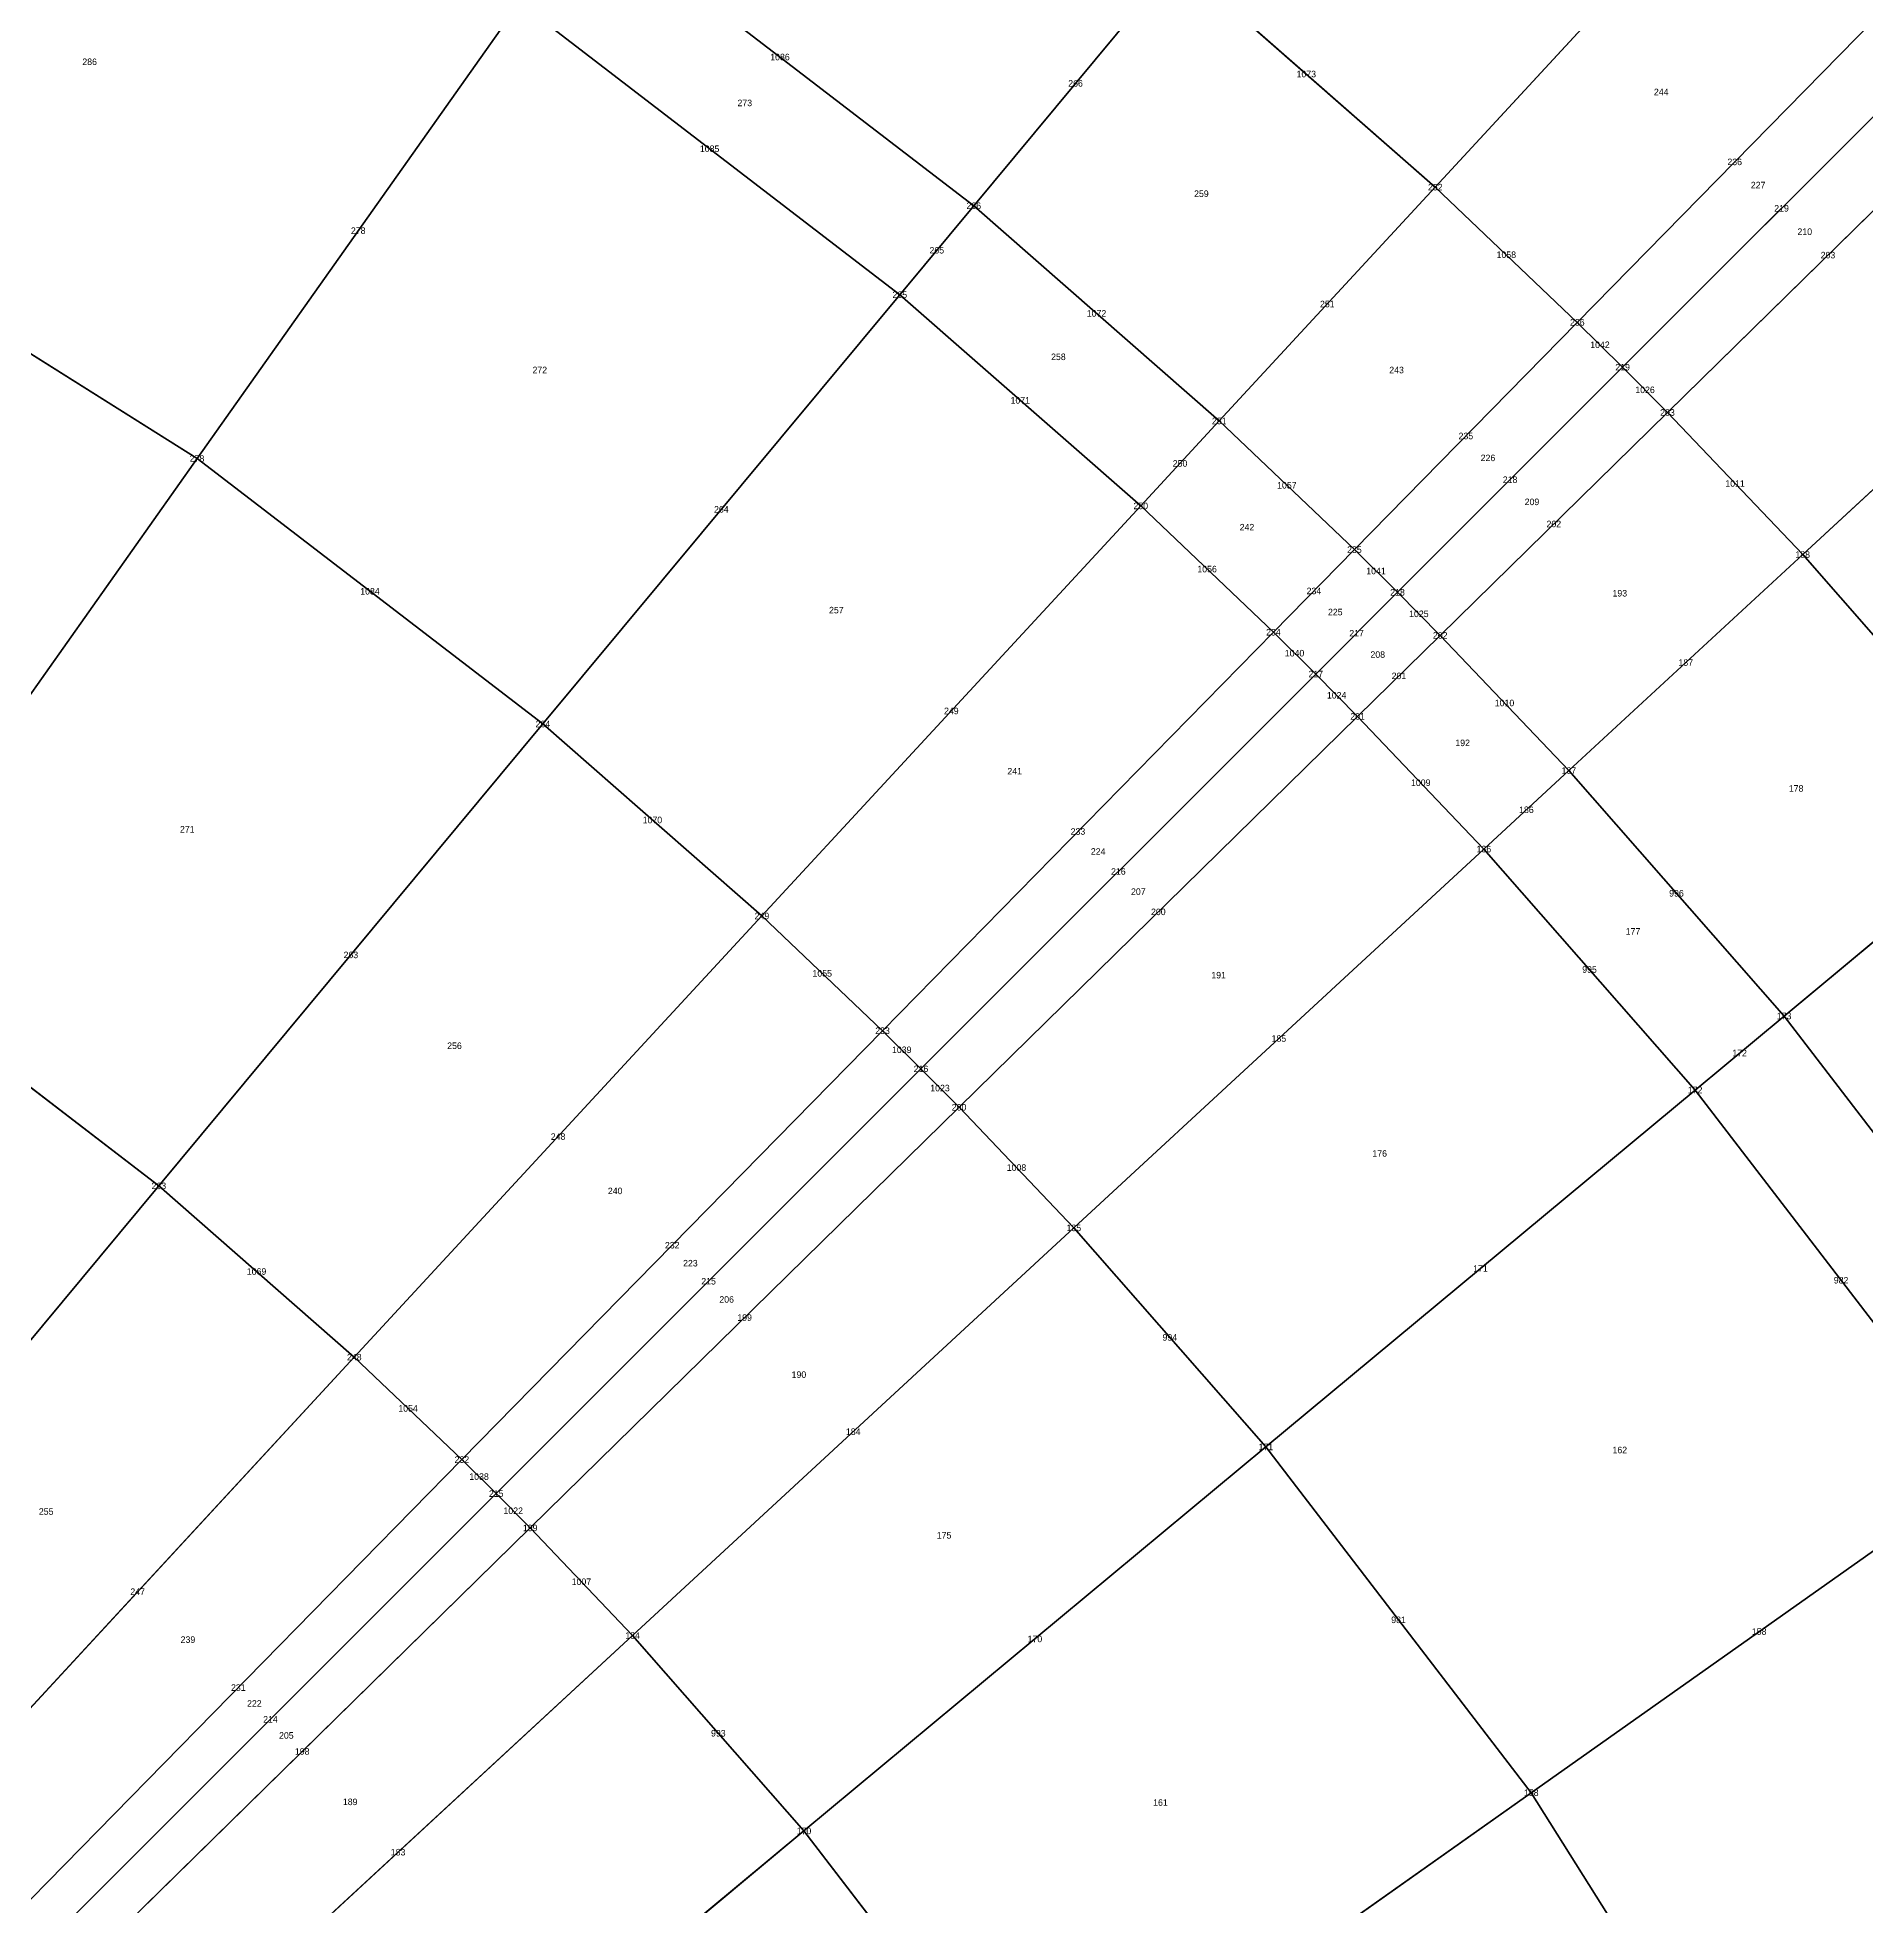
# Model space of a CAD drawing. Header units: metres. Extents: x -1.88 to 1.88, y -1.88 to 1.88.
# Drawn here: x 0.935 to 1.494, y 0.949 to 1.52 of the extents above; entities that cross this region are included whole.
import ezdxf
from ezdxf.enums import TextEntityAlignment as Align

# ---------------------------------------------------------------- set-up
doc = ezdxf.new("R2010")
doc.units = ezdxf.units.M

msp = doc.modelspace()

# ---------------------------------------------------------------- linework, layer by layer
at = {"layer": 'BRANCHES'}
for p, q in [((1.36236, 1.4746, 1.73227), (1.45555, 1.57548, 1.55901)), ((1.22136, 1.46892, 1.83897), (1.10294, 1.55979, 1.83897)), ((1.22136, 1.46892, 1.83897), (1.28354, 1.5437, 1.73227)), ((1.36236, 1.4746, 1.73227), (1.28354, 1.5437, 1.73227)), ((0.98406, 1.39168, 2.03128), (1.08253, 1.53093, 1.875)), ((1.19876, 1.44174, 1.875), (1.08253, 1.53093, 1.875)), ((1.40575, 1.43329, 1.73227), (1.50192, 1.53134, 1.55901)), ((1.41959, 1.41959, 1.73227), (1.5167, 1.5167, 1.55901)), ((1.43329, 1.40575, 1.73227), (1.53134, 1.50192, 1.55901)), ((0.98406, 1.39168, 2.03128), (0.82777, 1.48995, 2.03128)), ((1.29636, 1.40317, 1.83897), (1.36236, 1.4746, 1.73227)), ((1.40575, 1.43329, 1.73227), (1.36236, 1.4746, 1.73227)), ((1.19876, 1.44174, 1.875), (1.22136, 1.46892, 1.83897)), ((1.29636, 1.40317, 1.83897), (1.22136, 1.46892, 1.83897)), ((1.4746, 1.36236, 1.73227), (1.57548, 1.45555, 1.55901)), ((1.08972, 1.31059, 2.03128), (1.19876, 1.44174, 1.875)), ((1.27237, 1.37721, 1.875), (1.19876, 1.44174, 1.875)), ((1.33765, 1.36386, 1.83897), (1.40575, 1.43329, 1.73227)), ((1.41959, 1.41959, 1.73227), (1.40575, 1.43329, 1.73227)), ((1.35082, 1.35082, 1.83897), (1.41959, 1.41959, 1.73227)), ((1.43329, 1.40575, 1.73227), (1.41959, 1.41959, 1.73227)), ((1.36386, 1.33765, 1.83897), (1.43329, 1.40575, 1.73227)), ((1.4746, 1.36236, 1.73227), (1.43329, 1.40575, 1.73227)), ((1.27237, 1.37721, 1.875), (1.29636, 1.40317, 1.83897)), ((1.33765, 1.36386, 1.83897), (1.29636, 1.40317, 1.83897)), ((0.87811, 1.24183, 2.1721), (0.98406, 1.39168, 2.03128)), ((1.08972, 1.31059, 2.03128), (0.98406, 1.39168, 2.03128)), ((1.15664, 1.25193, 2.03128), (1.27237, 1.37721, 1.875)), ((1.3129, 1.33862, 1.875), (1.27237, 1.37721, 1.875)), ((1.3129, 1.33862, 1.875), (1.33765, 1.36386, 1.83897)), ((1.35082, 1.35082, 1.83897), (1.33765, 1.36386, 1.83897)), ((1.40317, 1.29636, 1.83897), (1.4746, 1.36236, 1.73227)), ((1.5437, 1.28354, 1.73227), (1.4746, 1.36236, 1.73227)), ((1.32583, 1.32583, 1.875), (1.35082, 1.35082, 1.83897)), ((1.36386, 1.33765, 1.83897), (1.35082, 1.35082, 1.83897)), ((1.19348, 1.21686, 2.03128), (1.3129, 1.33862, 1.875)), ((1.32583, 1.32583, 1.875), (1.3129, 1.33862, 1.875)), ((1.33862, 1.3129, 1.875), (1.36386, 1.33765, 1.83897)), ((1.40317, 1.29636, 1.83897), (1.36386, 1.33765, 1.83897)), ((1.20523, 1.20523, 2.03128), (1.32583, 1.32583, 1.875)), ((1.33862, 1.3129, 1.875), (1.32583, 1.32583, 1.875)), ((0.97239, 1.16948, 2.1721), (1.08972, 1.31059, 2.03128)), ((1.15664, 1.25193, 2.03128), (1.08972, 1.31059, 2.03128)), ((1.21686, 1.19348, 2.03128), (1.33862, 1.3129, 1.875)), ((1.37721, 1.27237, 1.875), (1.33862, 1.3129, 1.875)), ((1.37721, 1.27237, 1.875), (1.40317, 1.29636, 1.83897)), ((1.46892, 1.22136, 1.83897), (1.40317, 1.29636, 1.83897)), ((1.46892, 1.22136, 1.83897), (1.5437, 1.28354, 1.73227)), ((1.25193, 1.15664, 2.03128), (1.37721, 1.27237, 1.875)), ((1.44174, 1.19876, 1.875), (1.37721, 1.27237, 1.875)), ((1.0321, 1.11713, 2.1721), (1.15664, 1.25193, 2.03128)), ((1.19348, 1.21686, 2.03128), (1.15664, 1.25193, 2.03128)), ((0.97239, 1.16948, 2.1721), (0.87811, 1.24183, 2.1721)), ((1.06497, 1.08584, 2.1721), (1.19348, 1.21686, 2.03128)), ((1.20523, 1.20523, 2.03128), (1.19348, 1.21686, 2.03128)), ((1.44174, 1.19876, 1.875), (1.46892, 1.22136, 1.83897)), ((1.55979, 1.10294, 1.83897), (1.46892, 1.22136, 1.83897)), ((1.07546, 1.07546, 2.1721), (1.20523, 1.20523, 2.03128)), ((1.21686, 1.19348, 2.03128), (1.20523, 1.20523, 2.03128)), ((1.31059, 1.08972, 2.03128), (1.44174, 1.19876, 1.875)), ((1.53093, 1.08253, 1.875), (1.44174, 1.19876, 1.875)), ((1.08584, 1.06497, 2.1721), (1.21686, 1.19348, 2.03128)), ((1.25193, 1.15664, 2.03128), (1.21686, 1.19348, 2.03128)), ((0.84765, 1.01946, 2.2964), (0.97239, 1.16948, 2.1721)), ((1.0321, 1.11713, 2.1721), (0.97239, 1.16948, 2.1721)), ((1.11713, 1.0321, 2.1721), (1.25193, 1.15664, 2.03128)), ((1.31059, 1.08972, 2.03128), (1.25193, 1.15664, 2.03128)), ((0.8997, 0.97383, 2.2964), (1.0321, 1.11713, 2.1721)), ((1.06497, 1.08584, 2.1721), (1.0321, 1.11713, 2.1721)), ((0.92836, 0.94655, 2.2964), (1.06497, 1.08584, 2.1721)), ((1.07546, 1.07546, 2.1721), (1.06497, 1.08584, 2.1721)), ((1.16948, 0.97239, 2.1721), (1.31059, 1.08972, 2.03128)), ((1.39168, 0.98406, 2.03128), (1.31059, 1.08972, 2.03128)), ((1.39168, 0.98406, 2.03128), (1.53093, 1.08253, 1.875)), ((0.9375, 0.9375, 2.2964), (1.07546, 1.07546, 2.1721)), ((1.08584, 1.06497, 2.1721), (1.07546, 1.07546, 2.1721)), ((0.94655, 0.92836, 2.2964), (1.08584, 1.06497, 2.1721)), ((1.11713, 1.0321, 2.1721), (1.08584, 1.06497, 2.1721)), ((0.97383, 0.8997, 2.2964), (1.11713, 1.0321, 2.1721)), ((1.16948, 0.97239, 2.1721), (1.11713, 1.0321, 2.1721)), ((1.24183, 0.87811, 2.1721), (1.39168, 0.98406, 2.03128)), ((1.48995, 0.82777, 2.03128), (1.39168, 0.98406, 2.03128)), ((1.01946, 0.84765, 2.2964), (1.16948, 0.97239, 2.1721)), ((1.24183, 0.87811, 2.1721), (1.16948, 0.97239, 2.1721))]:
    msp.add_line(p, q, dxfattribs=at)
at = {"layer": 'Faces'}
for points in [[(1.36236, 1.4746, 1.73227), (1.28354, 1.5437, 1.73227), (1.37134, 1.6493, 1.55901), (1.45555, 1.57548, 1.55901)], [(0.98406, 1.39168, 2.03128), (0.82777, 1.48995, 2.03128), (0.9106, 1.63903, 1.875), (1.08253, 1.53093, 1.875)], [(1.22136, 1.46892, 1.83897), (1.10294, 1.55979, 1.83897), (1.15909, 1.6392, 1.73227), (1.28354, 1.5437, 1.73227)], [(1.40575, 1.43329, 1.73227), (1.36236, 1.4746, 1.73227), (1.45555, 1.57548, 1.55901), (1.50192, 1.53134, 1.55901)], [(1.19876, 1.44174, 1.875), (1.08253, 1.53093, 1.875), (1.10294, 1.55979, 1.83897), (1.22136, 1.46892, 1.83897)], [(1.29636, 1.40317, 1.83897), (1.22136, 1.46892, 1.83897), (1.28354, 1.5437, 1.73227), (1.36236, 1.4746, 1.73227)], [(1.08972, 1.31059, 2.03128), (0.98406, 1.39168, 2.03128), (1.08253, 1.53093, 1.875), (1.19876, 1.44174, 1.875)], [(1.41959, 1.41959, 1.73227), (1.40575, 1.43329, 1.73227), (1.50192, 1.53134, 1.55901), (1.5167, 1.5167, 1.55901)], [(1.43329, 1.40575, 1.73227), (1.41959, 1.41959, 1.73227), (1.5167, 1.5167, 1.55901), (1.53134, 1.50192, 1.55901)], [(1.4746, 1.36236, 1.73227), (1.43329, 1.40575, 1.73227), (1.53134, 1.50192, 1.55901), (1.57548, 1.45555, 1.55901)], [(0.87811, 1.24183, 2.1721), (0.73864, 1.32952, 2.1721), (0.82777, 1.48995, 2.03128), (0.98406, 1.39168, 2.03128)], [(1.33765, 1.36386, 1.83897), (1.29636, 1.40317, 1.83897), (1.36236, 1.4746, 1.73227), (1.40575, 1.43329, 1.73227)], [(1.27237, 1.37721, 1.875), (1.19876, 1.44174, 1.875), (1.22136, 1.46892, 1.83897), (1.29636, 1.40317, 1.83897)], [(1.5437, 1.28354, 1.73227), (1.4746, 1.36236, 1.73227), (1.57548, 1.45555, 1.55901), (1.6493, 1.37134, 1.55901)], [(1.15664, 1.25193, 2.03128), (1.08972, 1.31059, 2.03128), (1.19876, 1.44174, 1.875), (1.27237, 1.37721, 1.875)], [(1.35082, 1.35082, 1.83897), (1.33765, 1.36386, 1.83897), (1.40575, 1.43329, 1.73227), (1.41959, 1.41959, 1.73227)], [(1.36386, 1.33765, 1.83897), (1.35082, 1.35082, 1.83897), (1.41959, 1.41959, 1.73227), (1.43329, 1.40575, 1.73227)], [(1.40317, 1.29636, 1.83897), (1.36386, 1.33765, 1.83897), (1.43329, 1.40575, 1.73227), (1.4746, 1.36236, 1.73227)], [(1.3129, 1.33862, 1.875), (1.27237, 1.37721, 1.875), (1.29636, 1.40317, 1.83897), (1.33765, 1.36386, 1.83897)], [(0.97239, 1.16948, 2.1721), (0.87811, 1.24183, 2.1721), (0.98406, 1.39168, 2.03128), (1.08972, 1.31059, 2.03128)], [(1.19348, 1.21686, 2.03128), (1.15664, 1.25193, 2.03128), (1.27237, 1.37721, 1.875), (1.3129, 1.33862, 1.875)], [(1.32583, 1.32583, 1.875), (1.3129, 1.33862, 1.875), (1.33765, 1.36386, 1.83897), (1.35082, 1.35082, 1.83897)], [(1.46892, 1.22136, 1.83897), (1.40317, 1.29636, 1.83897), (1.4746, 1.36236, 1.73227), (1.5437, 1.28354, 1.73227)], [(1.33862, 1.3129, 1.875), (1.32583, 1.32583, 1.875), (1.35082, 1.35082, 1.83897), (1.36386, 1.33765, 1.83897)], [(1.20523, 1.20523, 2.03128), (1.19348, 1.21686, 2.03128), (1.3129, 1.33862, 1.875), (1.32583, 1.32583, 1.875)], [(1.37721, 1.27237, 1.875), (1.33862, 1.3129, 1.875), (1.36386, 1.33765, 1.83897), (1.40317, 1.29636, 1.83897)], [(1.21686, 1.19348, 2.03128), (1.20523, 1.20523, 2.03128), (1.32583, 1.32583, 1.875), (1.33862, 1.3129, 1.875)], [(1.0321, 1.11713, 2.1721), (0.97239, 1.16948, 2.1721), (1.08972, 1.31059, 2.03128), (1.15664, 1.25193, 2.03128)], [(1.25193, 1.15664, 2.03128), (1.21686, 1.19348, 2.03128), (1.33862, 1.3129, 1.875), (1.37721, 1.27237, 1.875)], [(1.44174, 1.19876, 1.875), (1.37721, 1.27237, 1.875), (1.40317, 1.29636, 1.83897), (1.46892, 1.22136, 1.83897)], [(1.55979, 1.10294, 1.83897), (1.46892, 1.22136, 1.83897), (1.5437, 1.28354, 1.73227), (1.6392, 1.15909, 1.73227)], [(1.31059, 1.08972, 2.03128), (1.25193, 1.15664, 2.03128), (1.37721, 1.27237, 1.875), (1.44174, 1.19876, 1.875)], [(1.06497, 1.08584, 2.1721), (1.0321, 1.11713, 2.1721), (1.15664, 1.25193, 2.03128), (1.19348, 1.21686, 2.03128)], [(0.84765, 1.01946, 2.2964), (0.76547, 1.08253, 2.2964), (0.87811, 1.24183, 2.1721), (0.97239, 1.16948, 2.1721)], [(1.07546, 1.07546, 2.1721), (1.06497, 1.08584, 2.1721), (1.19348, 1.21686, 2.03128), (1.20523, 1.20523, 2.03128)], [(1.53093, 1.08253, 1.875), (1.44174, 1.19876, 1.875), (1.46892, 1.22136, 1.83897), (1.55979, 1.10294, 1.83897)], [(1.08584, 1.06497, 2.1721), (1.07546, 1.07546, 2.1721), (1.20523, 1.20523, 2.03128), (1.21686, 1.19348, 2.03128)], [(1.39168, 0.98406, 2.03128), (1.31059, 1.08972, 2.03128), (1.44174, 1.19876, 1.875), (1.53093, 1.08253, 1.875)], [(1.11713, 1.0321, 2.1721), (1.08584, 1.06497, 2.1721), (1.21686, 1.19348, 2.03128), (1.25193, 1.15664, 2.03128)], [(0.8997, 0.97383, 2.2964), (0.84765, 1.01946, 2.2964), (0.97239, 1.16948, 2.1721), (1.0321, 1.11713, 2.1721)], [(1.16948, 0.97239, 2.1721), (1.11713, 1.0321, 2.1721), (1.25193, 1.15664, 2.03128), (1.31059, 1.08972, 2.03128)], [(0.92836, 0.94655, 2.2964), (0.8997, 0.97383, 2.2964), (1.0321, 1.11713, 2.1721), (1.06497, 1.08584, 2.1721)], [(0.9375, 0.9375, 2.2964), (0.92836, 0.94655, 2.2964), (1.06497, 1.08584, 2.1721), (1.07546, 1.07546, 2.1721)], [(1.24183, 0.87811, 2.1721), (1.16948, 0.97239, 2.1721), (1.31059, 1.08972, 2.03128), (1.39168, 0.98406, 2.03128)], [(1.48995, 0.82777, 2.03128), (1.39168, 0.98406, 2.03128), (1.53093, 1.08253, 1.875), (1.63903, 0.9106, 1.875)], [(0.94655, 0.92836, 2.2964), (0.9375, 0.9375, 2.2964), (1.07546, 1.07546, 2.1721), (1.08584, 1.06497, 2.1721)], [(0.97383, 0.8997, 2.2964), (0.94655, 0.92836, 2.2964), (1.08584, 1.06497, 2.1721), (1.11713, 1.0321, 2.1721)], [(1.01946, 0.84765, 2.2964), (0.97383, 0.8997, 2.2964), (1.11713, 1.0321, 2.1721), (1.16948, 0.97239, 2.1721)], [(1.32952, 0.73864, 2.1721), (1.24183, 0.87811, 2.1721), (1.39168, 0.98406, 2.03128), (1.48995, 0.82777, 2.03128)], [(1.08253, 0.76547, 2.2964), (1.01946, 0.84765, 2.2964), (1.16948, 0.97239, 2.1721), (1.24183, 0.87811, 2.1721)]]:
    msp.add_3dface(points, dxfattribs=at)
at = {"layer": 'NODI-Estradosso'}
for p in [(1.36236, 1.4746, 2.16374), (1.22136, 1.46892, 2.25007), (1.19876, 1.44174, 2.27961), (1.40575, 1.43329, 2.16374), (1.41959, 1.41959, 2.16374), (1.43329, 1.40575, 2.16374), (1.29636, 1.40317, 2.25007), (0.98406, 1.39168, 2.40979), (1.27237, 1.37721, 2.27961), (1.33765, 1.36386, 2.25007), (1.4746, 1.36236, 2.16374), (1.35082, 1.35082, 2.25007), (1.3129, 1.33862, 2.27961), (1.36386, 1.33765, 2.25007), (1.32583, 1.32583, 2.27961), (1.08972, 1.31059, 2.40979), (1.33862, 1.3129, 2.27961), (1.40317, 1.29636, 2.25007), (1.37721, 1.27237, 2.27961), (1.15664, 1.25193, 2.40979), (1.19348, 1.21686, 2.40979), (1.46892, 1.22136, 2.25007), (1.20523, 1.20523, 2.40979), (1.44174, 1.19876, 2.27961), (1.21686, 1.19348, 2.40979), (0.97239, 1.16948, 2.52963), (1.25193, 1.15664, 2.40979), (1.0321, 1.11713, 2.52963), (1.06497, 1.08584, 2.52963), (1.31059, 1.08972, 2.40979), (1.07546, 1.07546, 2.52963), (1.08584, 1.06497, 2.52963), (1.11713, 1.0321, 2.52963), (1.39168, 0.98406, 2.40979), (1.16948, 0.97239, 2.52963)]:
    msp.add_point(p, dxfattribs=at)
at = {"layer": 'NODI-Intradosso'}
for p in [(1.36236, 1.4746, 1.73227), (1.22136, 1.46892, 1.83897), (1.19876, 1.44174, 1.875), (1.40575, 1.43329, 1.73227), (1.41959, 1.41959, 1.73227), (1.43329, 1.40575, 1.73227), (1.29636, 1.40317, 1.83897), (0.98406, 1.39168, 2.03128), (1.27237, 1.37721, 1.875), (1.33765, 1.36386, 1.83897), (1.4746, 1.36236, 1.73227), (1.35082, 1.35082, 1.83897), (1.3129, 1.33862, 1.875), (1.36386, 1.33765, 1.83897), (1.32583, 1.32583, 1.875), (1.08972, 1.31059, 2.03128), (1.33862, 1.3129, 1.875), (1.40317, 1.29636, 1.83897), (1.37721, 1.27237, 1.875), (1.15664, 1.25193, 2.03128), (1.19348, 1.21686, 2.03128), (1.46892, 1.22136, 1.83897), (1.20523, 1.20523, 2.03128), (1.44174, 1.19876, 1.875), (1.21686, 1.19348, 2.03128), (0.97239, 1.16948, 2.1721), (1.25193, 1.15664, 2.03128), (1.0321, 1.11713, 2.1721), (1.06497, 1.08584, 2.1721), (1.31059, 1.08972, 2.03128), (1.07546, 1.07546, 2.1721), (1.08584, 1.06497, 2.1721), (1.11713, 1.0321, 2.1721), (1.39168, 0.98406, 2.03128), (1.16948, 0.97239, 2.1721)]:
    msp.add_point(p, dxfattribs=at)

# ---------------------------------------------------------------- texts
at = {"layer": 'BRANCHES-Index'}
for s, p in [('1086', (1.16215, 1.51435, 1.83897)), ('1073', (1.32295, 1.50915, 1.73227)), ('266', (1.25245, 1.50631, 1.78562)), ('1085', (1.14065, 1.48633, 1.875)), ('236', (1.45383, 1.48232, 1.64564)), ('219', (1.46814, 1.46814, 1.64564)), ('278', (1.0333, 1.4613, 1.95314)), ('265', (1.21006, 1.45533, 1.85699)), ('1058', (1.38406, 1.45395, 1.73227)), ('203', (1.48232, 1.45383, 1.64564)), ('251', (1.32936, 1.43889, 1.78562)), ('1072', (1.25886, 1.43604, 1.83897)), ('1042', (1.41267, 1.42644, 1.73227)), ('1026', (1.42644, 1.41267, 1.73227)), ('1071', (1.23557, 1.40947, 1.875)), ('235', (1.3717, 1.39858, 1.78562)), ('250', (1.28437, 1.39019, 1.85699)), ('1057', (1.31701, 1.38351, 1.83897)), ('218', (1.38521, 1.38521, 1.78562)), ('1011', (1.45395, 1.38406, 1.73227)), ('264', (1.14424, 1.37616, 1.95314)), ('202', (1.39858, 1.3717, 1.78562)), ('1056', (1.29264, 1.35791, 1.875)), ('1041', (1.34424, 1.35734, 1.83897)), ('1084', (1.03689, 1.35113, 2.03128)), ('234', (1.32528, 1.35124, 1.85699)), ('1025', (1.35734, 1.34424, 1.83897)), ('217', (1.33832, 1.33832, 1.85699)), ('1040', (1.31936, 1.33222, 1.875)), ('201', (1.35124, 1.32528, 1.85699)), ('187', (1.43889, 1.32936, 1.78562)), ('1024', (1.33222, 1.31936, 1.875)), ('249', (1.2145, 1.31457, 1.95314)), ('1010', (1.38351, 1.31701, 1.83897)), ('1009', (1.35791, 1.29264, 1.875)), ('186', (1.39019, 1.28437, 1.85699)), ('1070', (1.12318, 1.28126, 2.03128)), ('233', (1.25319, 1.27774, 1.95314)), ('216', (1.26553, 1.26553, 1.95314)), ('996', (1.43604, 1.25886, 1.83897)), ('200', (1.27774, 1.25319, 1.95314)), ('263', (1.03105, 1.24004, 2.10169)), ('1055', (1.17506, 1.2344, 2.03128)), ('995', (1.40947, 1.23557, 1.875)), ('1039', (1.19935, 1.21104, 2.03128)), ('185', (1.31457, 1.2145, 1.95314)), ('172', (1.45533, 1.21006, 1.85699)), ('1023', (1.21104, 1.19935, 2.03128)), ('248', (1.09437, 1.18453, 2.10169)), ('1008', (1.2344, 1.17506, 2.03128)), ('232', (1.12923, 1.15135, 2.10169)), ('1069', (1.00224, 1.14331, 2.1721)), ('171', (1.37616, 1.14424, 1.95314)), ('215', (1.14034, 1.14034, 2.10169)), ('982', (1.48633, 1.14065, 1.875)), ('199', (1.15135, 1.12923, 2.10169)), ('994', (1.28126, 1.12318, 2.03128)), ('1054', (1.04853, 1.10149, 2.1721)), ('184', (1.18453, 1.09437, 2.10169)), ('1038', (1.07021, 1.08065, 2.1721)), ('1022', (1.08065, 1.07021, 2.1721)), ('247', (0.9659, 1.04548, 2.23425)), ('1007', (1.10149, 1.04853, 2.1721)), ('981', (1.35113, 1.03689, 2.03128)), ('158', (1.4613, 1.0333, 1.95314)), ('170', (1.24004, 1.03105, 2.10169)), ('231', (0.99667, 1.01619, 2.23425)), ('214', (1.00648, 1.00648, 2.23425)), ('993', (1.14331, 1.00224, 2.1721)), ('198', (1.01619, 0.99667, 2.23425)), ('183', (1.04548, 0.9659, 2.23425))]:
    msp.add_text(s, height=0.002, dxfattribs=at).set_placement(p, align=Align.MIDDLE_CENTER)
at = {"layer": 'Faces-Index'}
for s, p in [('286', (0.95124, 1.5129, 1.95314)), ('244', (1.43139, 1.50368, 1.64564)), ('273', (1.1514, 1.50034, 1.85699)), ('259', (1.2909, 1.4726, 1.78562)), ('227', (1.46099, 1.47523, 1.64564)), ('210', (1.47523, 1.46099, 1.64564)), ('258', (1.24721, 1.42276, 1.85699)), ('272', (1.08877, 1.41873, 1.95314)), ('243', (1.35053, 1.41873, 1.78562)), ('226', (1.37845, 1.39189, 1.78562)), ('209', (1.39189, 1.37845, 1.78562)), ('242', (1.30482, 1.37071, 1.85699)), ('193', (1.41873, 1.35053, 1.78562)), ('257', (1.17937, 1.34537, 1.95314)), ('225', (1.3318, 1.34478, 1.85699)), ('208', (1.34478, 1.3318, 1.85699)), ('192', (1.37071, 1.30482, 1.85699)), ('241', (1.23385, 1.29616, 1.95314)), ('178', (1.4726, 1.2909, 1.78562)), ('271', (0.98107, 1.27839, 2.10169)), ('224', (1.25936, 1.27163, 1.95314)), ('207', (1.27163, 1.25936, 1.95314)), ('177', (1.42276, 1.24721, 1.85699)), ('191', (1.29616, 1.23385, 1.95314)), ('256', (1.06271, 1.21228, 2.10169)), ('176', (1.34537, 1.17937, 1.95314)), ('240', (1.1118, 1.16794, 2.10169)), ('223', (1.13478, 1.14585, 2.10169)), ('206', (1.14585, 1.13478, 2.10169)), ('190', (1.16794, 1.1118, 2.10169)), ('162', (1.41873, 1.08877, 1.95314)), ('255', (0.93796, 1.06998, 2.23425)), ('175', (1.21228, 1.06271, 2.10169)), ('239', (0.98128, 1.03084, 2.23425)), ('222', (1.00157, 1.01134, 2.23425)), ('205', (1.01134, 1.00157, 2.23425)), ('189', (1.03084, 0.98128, 2.23425)), ('161', (1.27839, 0.98107, 2.10169))]:
    msp.add_text(s, height=0.002, dxfattribs=at).set_placement(p, align=Align.MIDDLE_CENTER)
at = {"layer": 'NODI-Index'}
for s, p in [('252', (1.36236, 1.4746, 1.73227)), ('266', (1.22136, 1.46892, 1.83897)), ('265', (1.19876, 1.44174, 1.875)), ('236', (1.40575, 1.43329, 1.73227)), ('219', (1.41959, 1.41959, 1.73227)), ('203', (1.43329, 1.40575, 1.73227)), ('251', (1.29636, 1.40317, 1.83897)), ('278', (0.98406, 1.39168, 2.03128)), ('250', (1.27237, 1.37721, 1.875)), ('235', (1.33765, 1.36386, 1.83897)), ('188', (1.4746, 1.36236, 1.73227)), ('218', (1.35082, 1.35082, 1.83897)), ('234', (1.3129, 1.33862, 1.875)), ('202', (1.36386, 1.33765, 1.83897)), ('217', (1.32583, 1.32583, 1.875)), ('201', (1.33862, 1.3129, 1.875)), ('264', (1.08972, 1.31059, 2.03128)), ('187', (1.40317, 1.29636, 1.83897)), ('186', (1.37721, 1.27237, 1.875)), ('249', (1.15664, 1.25193, 2.03128)), ('173', (1.46892, 1.22136, 1.83897)), ('233', (1.19348, 1.21686, 2.03128)), ('216', (1.20523, 1.20523, 2.03128)), ('172', (1.44174, 1.19876, 1.875)), ('200', (1.21686, 1.19348, 2.03128)), ('263', (0.97239, 1.16948, 2.1721)), ('185', (1.25193, 1.15664, 2.03128)), ('248', (1.0321, 1.11713, 2.1721)), ('232', (1.06497, 1.08584, 2.1721)), ('171', (1.31059, 1.08972, 2.03128)), ('215', (1.07546, 1.07546, 2.1721)), ('199', (1.08584, 1.06497, 2.1721)), ('184', (1.11713, 1.0321, 2.1721)), ('158', (1.39168, 0.98406, 2.03128)), ('170', (1.16948, 0.97239, 2.1721))]:
    msp.add_text(s, height=0.002, dxfattribs=at).set_placement(p, align=Align.MIDDLE_CENTER)

doc.saveas('drawing.dxf')
